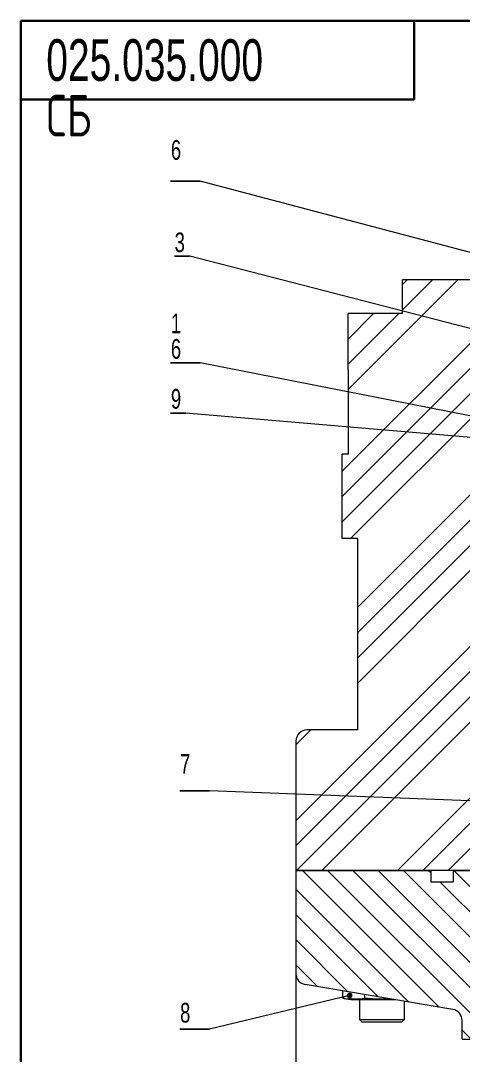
# Model space of a CAD drawing. Header units: millimetres. Extents: x 20 to 415, y 5 to 292.
# Drawn here: x 20 to 98.7, y 108.1 to 292 of the extents above; entities that cross this region are included whole.
import ezdxf

# ---------------------------------------------------------------- set-up
doc = ezdxf.new("R2010")
doc.units = ezdxf.units.MM
doc.styles.add('SLDTEXTSTYLE0', font='TXT', dxfattribs={"width": 0.7})
doc.styles.add('SLDTEXTSTYLE1', font='TXT', dxfattribs={"width": 0.7, "bigfont": 'bigfont'})
doc.dimstyles.new('SLDDIMSTYLE0', dxfattribs={"dimtxt": 4.10931, "dimasz": 3.302, "dimexe": 0, "dimexo": 0.0625, "dimgap": 1.027327, "dimtad": 2, "dimdec": 3, "dimrnd": 1e-09, "dimzin": 12, "dimdsep": 46, "dimtxsty": 'SLDTEXTSTYLE0', "dimsah": 1, "dimcen": 0.09, "dimadec": 0, "dimazin": 3, "dimtfac": 1, "dimtdec": 3, "dimtofl": 0, "dimtmove": 0, "dimatfit": 3, "dimfxl": 0, "dimfrac": 2, "dimtolj": 1, "dimtzin": 12, "dimarcsym": 0})

# ---------------------------------------------------------------- blocks, each defined once
blk = doc.blocks.new('SW_NOTE_0')
at = {"color": 0, "linetype": 'Continuous', "lineweight": 0, "char_height": 7.4083, "attachment_point": 1}
for s, insert, style in [('025.035.000', (0, 9.55), 'SLDTEXTSTYLE0'), ('\\M+18452\\M+18441', (0, -0.33), 'SLDTEXTSTYLE1')]:
    blk.add_mtext(s, dxfattribs=dict(at, insert=insert, style=style))
blk = doc.blocks.new('SW_NOTE_1')
at = {"color": 0, "linetype": 'Continuous', "lineweight": 0}
for p, q in [((-0.05, 0.29), (2.67, 0.29)), ((2.67, 0.29), (-0.05, 0.29)), ((-0.05, 0.29), (2.67, 0.29)), ((2.67, 0.29), (-0.05, 0.29)), ((-0.05, 0.29), (2.67, 0.29)), ((2.67, 0.29), (-0.05, 0.29))]:
    blk.add_line(p, q, dxfattribs=at)
at = {"color": 0, "linetype": 'Continuous', "lineweight": 0, "insert": (0, 4.51), "char_height": 3.5, "attachment_point": 1, "style": 'SLDTEXTSTYLE0'}
blk.add_mtext('3', dxfattribs=at)
blk = doc.blocks.new('_D_1')
at = {"color": 7, "linetype": 'Continuous', "lineweight": 0}
for p, q in [((68.94, 140.93), (68.94, 69.93)), ((214.94, 140.93), (214.94, 69.93)), ((214.94, 70.93), (68.94, 70.93))]:
    blk.add_line(p, q, dxfattribs=at)
for points in [[(68.94, 70.93), (72.25, 70.42), (72.25, 71.44)], [(214.94, 70.93), (211.64, 71.44), (211.64, 70.42)]]:
    blk.add_solid(points, dxfattribs=at)
at = {"color": 7, "linetype": 'Continuous', "lineweight": 0, "insert": (130.32, 76.38), "char_height": 4.233, "attachment_point": 1, "style": 'SLDTEXTSTYLE0'}
blk.add_mtext('146', dxfattribs=at)
blk = doc.blocks.new('SW_NOTE_3')
at = {"color": 0, "linetype": 'Continuous', "lineweight": 0}
for p, q in [((-0.09, -2.77), (5.23, -2.77)), ((5.23, -2.77), (-0.09, -2.77)), ((-0.09, -2.77), (5.23, -2.77)), ((5.23, -2.77), (-0.09, -2.77)), ((-0.09, -2.77), (5.23, -2.77)), ((5.23, -2.77), (-0.09, -2.77))]:
    blk.add_line(p, q, dxfattribs=at)
at = {"color": 0, "linetype": 'Continuous', "lineweight": 0, "insert": (0, 4.51), "char_height": 3.5, "attachment_point": 1, "style": 'SLDTEXTSTYLE0'}
blk.add_mtext('6', dxfattribs=at)
blk = doc.blocks.new('SW_NOTE_4')
at = {"color": 0, "linetype": 'Continuous', "lineweight": 0}
for p, q in [((-0.09, 0.19), (2.63, 0.19)), ((2.63, 0.19), (-0.09, 0.19)), ((-0.09, 0.19), (2.63, 0.19)), ((2.63, 0.19), (-0.09, 0.19)), ((-0.09, 0.19), (2.63, 0.19)), ((2.63, 0.19), (-0.09, 0.19))]:
    blk.add_line(p, q, dxfattribs=at)
at = {"color": 0, "linetype": 'Continuous', "lineweight": 0, "insert": (0, 4.51), "char_height": 3.5, "attachment_point": 1, "style": 'SLDTEXTSTYLE0'}
blk.add_mtext('9', dxfattribs=at)
blk = doc.blocks.new('SW_NOTE_13')
at = {"color": 0, "linetype": 'Continuous', "lineweight": 0}
for p, q in [((-0.07, -0.14), (5.25, -0.14)), ((5.25, -0.14), (-0.07, -0.14)), ((-0.07, -0.14), (5.25, -0.14)), ((5.25, -0.14), (-0.07, -0.14)), ((-0.07, -0.14), (5.25, -0.14)), ((5.25, -0.14), (-0.07, -0.14))]:
    blk.add_line(p, q, dxfattribs=at)
at = {"color": 0, "linetype": 'Continuous', "lineweight": 0, "insert": (0, 4.51), "char_height": 3.5, "attachment_point": 1, "style": 'SLDTEXTSTYLE0'}
blk.add_mtext('8', dxfattribs=at)
blk = doc.blocks.new('SW_NOTE_14')
at = {"color": 0, "linetype": 'Continuous', "lineweight": 0}
for p, q in [((-0.07, -2.01), (5.25, -2.01)), ((5.25, -2.01), (-0.07, -2.01)), ((-0.07, -2.01), (5.25, -2.01)), ((5.25, -2.01), (-0.07, -2.01)), ((-0.07, -2.01), (5.25, -2.01)), ((5.25, -2.01), (-0.07, -2.01))]:
    blk.add_line(p, q, dxfattribs=at)
at = {"color": 0, "linetype": 'Continuous', "lineweight": 0, "insert": (0, 4.51), "char_height": 3.5, "attachment_point": 1, "style": 'SLDTEXTSTYLE0'}
blk.add_mtext('7', dxfattribs=at)
blk = doc.blocks.new('SW_NOTE_15')
at = {"color": 0, "linetype": 'Continuous', "lineweight": 0}
for p, q in [((-0.09, -4.23), (5.23, -4.23)), ((5.23, -4.23), (-0.09, -4.23)), ((-0.09, -4.23), (5.23, -4.23)), ((5.23, -4.23), (-0.09, -4.23)), ((-0.09, -4.23), (5.23, -4.23)), ((5.23, -4.23), (-0.09, -4.23))]:
    blk.add_line(p, q, dxfattribs=at)
at = {"color": 0, "linetype": 'Continuous', "lineweight": 0, "char_height": 3.5, "attachment_point": 1, "style": 'SLDTEXTSTYLE0'}
for s, insert in [('1', (0, 4.51)), ('6', (0, -0.01))]:
    blk.add_mtext(s, dxfattribs=dict(at, insert=insert))
blk = doc.blocks.new('_DOT')
at = {"color": 0, "linetype": 'ByBlock', "lineweight": -2}
blk.add_line((-0.5, 0), (-1, 0), dxfattribs=at)
at = {"color": 0, "linetype": 'ByBlock', "const_width": 0.5}
blk.add_lwpolyline([(-0.25, 0, 1), (0.25, 0, 1)], format="xyb", close=True, dxfattribs=at)

msp = doc.modelspace()

# ---------------------------------------------------------------- hatches: boundary and pattern name
at = {"linetype": 'Continuous', "lineweight": 0}
h = msp.add_hatch(dxfattribs=at)
h.set_pattern_fill('DIN 201 сталь и отлитый из стали металл', style=0, pattern_type=2)
h.set_pattern_definition([(45, (0, 0), (-13.4704, 13.4704), []), (45, (4.49, 0), (-13.4704, 13.4704), []), (45, (8.98, 0), (-13.4704, 13.4704), []), (45, (13.47, 0), (-13.4704, 13.4704), [])])
edge = h.paths.add_edge_path(flags=0)
edge.add_line((79.9441, 165.9274), (70.9441, 165.9274))
edge.add_arc((70.9441, 163.9274), 2, 90, 180)
edge.add_line((68.9441, 163.9274), (68.9441, 140.9274))
edge.add_line((68.9441, 140.9274), (100.9441, 140.9274))
edge.add_line((100.9441, 140.9274), (100.9441, 199.9274))
edge.add_line((100.9441, 199.9274), (182.9441, 199.9274))
edge.add_line((182.9441, 199.9274), (182.9441, 140.9274))
edge.add_line((182.9441, 140.9274), (214.9441, 140.9274))
edge.add_line((214.9441, 140.9274), (214.9441, 163.9274))
edge.add_arc((212.9441, 163.9274), 2, 0, 90)
edge.add_line((212.9441, 165.9274), (205.9441, 165.9274))
edge.add_arc((205.9441, 167.9274), 2, 180, 270, ccw=False)
edge.add_line((203.9441, 167.9274), (203.9441, 199.9274))
edge.add_line((203.9441, 199.9274), (206.6941, 199.9274))
edge.add_line((206.6941, 199.9274), (206.6941, 214.9274))
edge.add_line((206.6941, 214.9274), (206.7026, 214.9274))
edge.add_line((206.7026, 214.9274), (206.7026, 228.9274))
edge.add_line((206.7026, 228.9274), (144.9195, 228.9274))
edge.add_line((144.9195, 228.9274), (144.9195, 231.9274))
edge.add_line((144.9195, 231.9274), (139.9441, 231.9274))
edge.add_line((139.9441, 231.9274), (139.9441, 215.9274))
edge.add_line((139.9441, 215.9274), (136.9441, 215.9274))
edge.add_line((136.9441, 215.9274), (136.9441, 214.9274))
edge.add_line((136.9441, 214.9274), (108.9441, 214.9274))
edge.add_line((108.9441, 214.9274), (108.9441, 215.9274))
edge.add_line((108.9441, 215.9274), (105.9441, 215.9274))
edge.add_line((105.9441, 215.9274), (105.9441, 239.9274))
edge.add_line((105.9441, 239.9274), (100.9441, 239.9274))
edge.add_line((100.9441, 239.9274), (100.9441, 240.9274))
edge.add_line((100.9441, 240.9274), (98.9441, 240.9274))
edge.add_line((98.9441, 240.9274), (98.9441, 243.9274))
edge.add_line((98.9441, 243.9274), (100.9441, 243.9274))
edge.add_line((100.9441, 243.9274), (100.9441, 245.9274))
edge.add_line((100.9441, 245.9274), (87.9441, 245.9274))
edge.add_line((87.9441, 245.9274), (87.9441, 239.9274))
edge.add_line((87.9441, 239.9274), (78.2491, 239.9274))
edge.add_line((78.2491, 239.9274), (78.2491, 229.9274))
edge.add_line((78.2491, 229.9274), (78.3004, 229.9274))
edge.add_line((78.3004, 229.9274), (78.3004, 214.9274))
edge.add_line((78.3004, 214.9274), (77.1941, 214.9274))
edge.add_line((77.1941, 214.9274), (77.1941, 199.9274))
edge.add_line((77.1941, 199.9274), (79.9441, 199.9274))
edge.add_line((79.9441, 199.9274), (79.9441, 165.9274))
h.paths.add_polyline_path([(149.4441, 214.9274), (149.4441, 218.9274), (172.4441, 218.9274), (172.4441, 214.9274)], flags=0)
h = msp.add_hatch(dxfattribs=at)
h.set_pattern_fill('ANSI31', angle=90, style=0)
edge = h.paths.add_edge_path(flags=0)
edge.add_line((92.9441, 140.9274), (68.9441, 140.9274))
edge.add_line((68.9441, 140.9274), (68.9441, 122.6177))
edge.add_arc((70.9441, 122.6177), 2, 180, 260.405932)
edge.add_line((70.6108, 120.6457), (96.8579, 116.2092))
edge.add_arc((96.5245, 114.2371), 2, 0, 80.405932, ccw=False)
edge.add_line((98.5245, 114.2371), (98.5245, 110.9274))
edge.add_line((98.5245, 110.9274), (185.3637, 110.9274))
edge.add_line((185.3637, 110.9274), (185.3637, 114.2371))
edge.add_arc((187.3637, 114.2371), 2, 99.594068, 180, ccw=False)
edge.add_line((187.0304, 116.2092), (213.2775, 120.6457))
edge.add_arc((212.9441, 122.6177), 2, 279.594068, 360)
edge.add_line((214.9441, 122.6177), (214.9441, 140.9274))
edge.add_line((214.9441, 140.9274), (190.9441, 140.9274))
edge.add_line((190.9441, 140.9274), (190.9441, 138.9274))
edge.add_line((190.9441, 138.9274), (186.9441, 138.9274))
edge.add_line((186.9441, 138.9274), (186.9441, 140.9274))
edge.add_line((186.9441, 140.9274), (175.9441, 140.9274))
edge.add_line((175.9441, 140.9274), (175.9441, 139.9274))
edge.add_line((175.9441, 139.9274), (173.9441, 139.9274))
edge.add_line((173.9441, 139.9274), (173.9441, 135.9274))
edge.add_line((173.9441, 135.9274), (147.9441, 135.9274))
edge.add_line((147.9441, 135.9274), (147.9441, 139.9274))
edge.add_line((147.9441, 139.9274), (145.9441, 139.9274))
edge.add_line((145.9441, 139.9274), (145.9441, 140.9274))
edge.add_line((145.9441, 140.9274), (137.9441, 140.9274))
edge.add_line((137.9441, 140.9274), (137.9441, 139.9274))
edge.add_line((137.9441, 139.9274), (135.9441, 139.9274))
edge.add_line((135.9441, 139.9274), (135.9441, 135.9274))
edge.add_line((135.9441, 135.9274), (109.9441, 135.9274))
edge.add_line((109.9441, 135.9274), (109.9441, 139.9274))
edge.add_line((109.9441, 139.9274), (107.9441, 139.9274))
edge.add_line((107.9441, 139.9274), (107.9441, 140.9274))
edge.add_line((107.9441, 140.9274), (96.9441, 140.9274))
edge.add_line((96.9441, 140.9274), (96.9441, 138.9274))
edge.add_line((96.9441, 138.9274), (92.9441, 138.9274))
edge.add_line((92.9441, 138.9274), (92.9441, 140.9274))

# ---------------------------------------------------------------- linework, layer by layer
at = {"color": 7, "linetype": 'Continuous', "lineweight": 30}
for p, q in [((415, 292), (20, 292)), ((20, 292), (20, 5)), ((90, 292), (90, 278)), ((90, 278), (20, 278))]:
    msp.add_line(p, q, dxfattribs=at)
at = {"color": 7, "linetype": 'Continuous', "lineweight": 0}
for p, q in [((121.4047, 245.1339), (51.9527, 263.4987)), ((130.3091, 229.4404), (50.0592, 250.1259)), ((108.8731, 219.9616), (51.9527, 231.191)), ((109.9163, 217.0948), (49.3491, 222.1969)), ((108.8048, 152.9528), (53.6095, 155.0963)), ((78.5151, 118.6932), (53.6095, 112.7295))]:
    msp.add_line(p, q, dxfattribs=at)
at = {"color": 7, "linetype": 'Continuous', "lineweight": 15}
for p, q in [((87.9441, 239.9274), (87.9441, 245.9274)), ((100.9441, 245.9274), (87.9441, 245.9274)), ((78.2491, 229.9274), (78.2491, 239.9274)), ((87.9441, 239.9274), (78.2491, 239.9274)), ((78.3004, 229.9274), (78.2491, 229.9274)), ((78.3004, 214.9274), (78.3004, 229.9274)), ((77.1941, 199.9274), (77.1941, 214.9274)), ((78.3004, 214.9274), (77.1941, 214.9274)), ((79.9441, 199.9274), (77.1941, 199.9274)), ((79.9441, 165.9274), (79.9441, 199.9274)), ((79.9441, 165.9274), (70.9441, 165.9274)), ((68.9441, 163.9274), (68.9441, 140.9274)), ((68.9441, 140.9274), (68.9441, 122.6177)), ((68.9441, 140.9274), (92.9441, 140.9274)), ((100.9441, 140.9274), (68.9441, 140.9274)), ((92.9441, 140.9274), (92.9441, 138.9274)), ((96.9441, 140.9274), (96.9441, 138.9274)), ((96.9441, 140.9274), (107.9441, 140.9274)), ((92.9441, 138.9274), (96.9441, 138.9274)), ((96.8579, 116.2092), (70.6108, 120.6457)), ((77.2838, 118.2323), (77.2838, 119.5178)), ((77.5431, 118.2058), (77.2838, 118.2323)), ((77.54, 118.1866), (79.1107, 117.9274)), ((86.6924, 117.9274), (79.1107, 117.9274)), ((80.2627, 117.9274), (80.2627, 114.4274)), ((81.2435, 118.2323), (81.2435, 118.8485)), ((88.2627, 114.4274), (88.2627, 117.662)), ((80.2627, 114.4274), (80.7627, 113.9274)), ((80.2627, 114.4274), (83.3276, 114.4274)), ((83.3276, 114.4274), (88.2627, 114.4274)), ((87.7627, 113.9274), (88.2627, 114.4274)), ((98.5245, 110.9274), (98.5245, 114.2371)), ((83.4445, 113.9274), (80.7627, 113.9274)), ((87.7627, 113.9274), (83.4445, 113.9274)), ((98.5245, 110.9274), (185.3637, 110.9274))]:
    msp.add_line(p, q, dxfattribs=at)
for centre, start, end in [((70.9441, 163.9274), 90, 180), ((70.9441, 122.6177), 180, 260.405932), ((96.5245, 114.2371), 0, 80.405932)]:
    msp.add_arc(centre, 2, start, end, dxfattribs=at)
for points, knots in [([(77.2838, 118.2323), (77.9414, 118.1551), (79.2612, 118.0002), (80.5812, 118.1548), (81.2435, 118.2323)], [0, 0, 0, 0, 0.49818034, 1, 1, 1, 1]), ([(81.2435, 118.2323), (82.4024, 118.1395), (83.8477, 118.0238), (85.2931, 118.1004), (85.5795, 118.1156)], [0, 0, 0, 0, 0.80183954, 1, 1, 1, 1])]:
    msp.add_open_spline(points, degree=3, knots=knots, dxfattribs=at)

# ---------------------------------------------------------------- block references
at = {"color": 7, "linetype": 'Continuous', "lineweight": 0}
for name, p in [('SW_NOTE_0', (24.5531, 279.1565)), ('SW_NOTE_3', (46.7189, 266.2664)), ('SW_NOTE_1', (47.3869, 249.8347)), ('SW_NOTE_15', (46.7189, 235.4198)), ('SW_NOTE_4', (46.7189, 222.0068)), ('SW_NOTE_14', (48.3551, 157.1084)), ('SW_NOTE_13', (48.3551, 112.8665))]:
    msp.add_blockref(name, p, dxfattribs=at)
at = {"color": 7, "linetype": 'Continuous', "lineweight": 0, "xscale": 1.016, "yscale": 1.016, "rotation": 13.4661470206011}
msp.add_blockref('_DOT', (78.5151, 118.6932, 7.2246), dxfattribs=at)

# ---------------------------------------------------------------- dimensions: what is measured, and where the dimension line sits
at = {"color": 7, "linetype": 'Continuous', "lineweight": 0}
dim = msp.add_linear_dim(base=(68.9441, 70.9274), p1=(214.9441, 140.9274), p2=(68.9441, 140.9274), dimstyle='SLDDIMSTYLE0', dxfattribs=at)
dim.commit()
dim.dimension.update_dxf_attribs({"geometry": '_D_1', "text_midpoint": (135.0266, 70.9274), "dimtype": 160})

doc.saveas('drawing.dxf')
